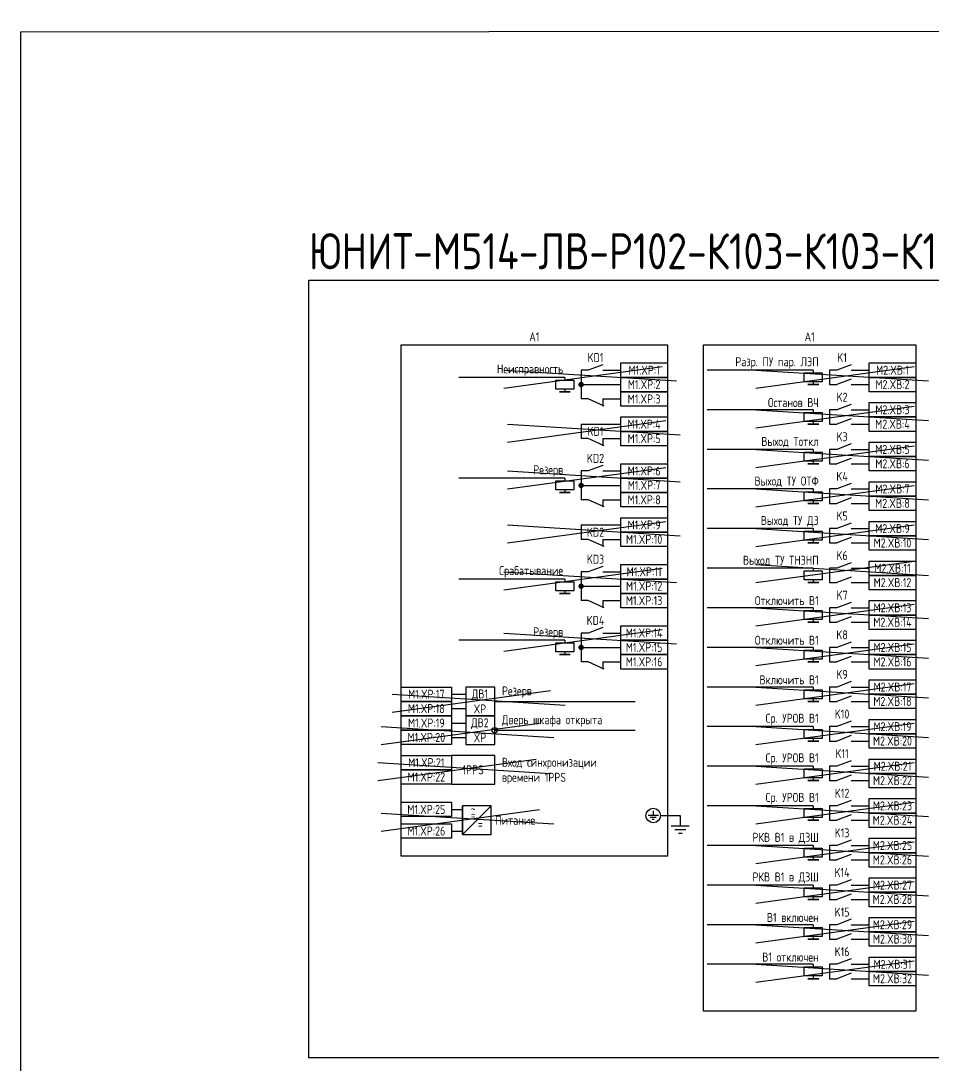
# Model space of a CAD drawing. Header units: millimetres. Extents: x -920 to 3495, y -90 to 589.
# Drawn here: x -920 to -666.6, y 299 to 589 of the extents above; entities that cross this region are included whole.
import ezdxf

# ---------------------------------------------------------------- set-up
doc = ezdxf.new("R2010")
doc.units = ezdxf.units.MM
doc.styles.add('Gost_type_A', font='GOST_A.TTF')

# ---------------------------------------------------------------- blocks, each defined once
blk = doc.blocks.new('POINT')
at = {"const_width": 0.75}
blk.add_lwpolyline([(-0.375, 0, 1), (0.375, 0, 1)], format="xyb", close=True, dxfattribs=at)

msp = doc.modelspace()

# ---------------------------------------------------------------- linework, layer by layer
at = {"ltscale": 4.32}
for p, q in [((-758.35, 493.5), (-762.35, 492)), ((-689.35, 493.5), (-693.35, 492)), ((-689.35, 489.5), (-693.35, 488)), ((-757.96, 482), (-762.35, 484)), ((-689.35, 482.5), (-693.35, 481)), ((-689.35, 478.5), (-693.35, 477)), ((-757.96, 471), (-762.35, 473)), ((-689.35, 471.5), (-693.35, 470)), ((-689.35, 467.5), (-693.35, 466)), ((-758.35, 465.5), (-762.35, 464)), ((-689.35, 460.5), (-693.35, 459)), ((-757.96, 454), (-762.35, 456)), ((-689.35, 456.5), (-693.35, 455)), ((-689.35, 449.5), (-693.35, 448)), ((-757.96, 443), (-762.35, 445)), ((-689.35, 445.5), (-693.35, 444)), ((-689.35, 438.5), (-693.35, 437)), ((-758.35, 437.5), (-762.35, 436)), ((-689.35, 434.5), (-693.35, 433)), ((-757.96, 426), (-762.35, 428)), ((-689.35, 427.5), (-693.35, 426)), ((-689.35, 423.5), (-693.35, 422)), ((-758.35, 420.5), (-762.35, 419)), ((-689.35, 416.5), (-693.35, 415)), ((-689.35, 412.5), (-693.35, 411)), ((-757.96, 409), (-762.35, 411)), ((-689.35, 405.5), (-693.35, 404)), ((-689.35, 401.5), (-693.35, 400)), ((-689.35, 394.5), (-693.35, 393)), ((-689.35, 390.5), (-693.35, 389)), ((-689.35, 383.5), (-693.35, 382)), ((-689.35, 379.5), (-693.35, 378)), ((-689.35, 372.5), (-693.35, 371)), ((-742.9, 368.32), (-745.75, 368.32)), ((-744.32, 369.6), (-744.32, 368.32)), ((-736.79, 368.32), (-736.79, 365.32)), ((-689.35, 368.5), (-693.35, 367)), ((-743.47, 367.75), (-745.18, 367.75)), ((-744.04, 367.18), (-744.61, 367.18)), ((-734.29, 365.32), (-739.29, 365.32)), ((-735.29, 364.32), (-738.29, 364.32)), ((-736.29, 363.32), (-737.29, 363.32)), ((-689.35, 361.5), (-693.35, 360)), ((-689.35, 357.5), (-693.35, 356)), ((-689.35, 350.5), (-693.35, 349)), ((-689.35, 346.5), (-693.35, 345)), ((-689.35, 339.5), (-693.35, 338)), ((-689.35, 335.5), (-693.35, 334)), ((-689.35, 328.5), (-693.35, 327)), ((-689.35, 324.5), (-693.35, 323))]:
    msp.add_line(p, q, dxfattribs=at)
at = {"color": 6}
for p, q in [((-785.83, 487), (-741.83, 493)), ((-785.83, 492), (-737.83, 489)), ((-715.83, 487), (-671.83, 493)), ((-715.83, 492), (-667.83, 489)), ((-715.83, 476), (-671.83, 482)), ((-715.83, 481), (-667.83, 478)), ((-784.83, 472), (-740.83, 478)), ((-784.83, 477), (-736.83, 474)), ((-715.83, 465), (-671.83, 471)), ((-715.83, 470), (-667.83, 467)), ((-715.83, 454), (-671.83, 460)), ((-715.83, 459), (-667.83, 456)), ((-715.83, 443), (-671.83, 449)), ((-715.83, 448), (-667.83, 445)), ((-715.83, 433), (-671.83, 439)), ((-715.83, 438), (-667.83, 435)), ((-785.83, 431), (-741.83, 437)), ((-785.83, 436), (-737.83, 433)), ((-715.83, 421), (-671.83, 427)), ((-715.83, 426), (-667.83, 423)), ((-785.83, 414), (-741.83, 420)), ((-785.83, 419), (-737.83, 416)), ((-715.83, 410), (-671.83, 416)), ((-715.83, 415), (-667.83, 412)), ((-715.83, 399), (-671.83, 405)), ((-715.83, 404), (-667.83, 401)), ((-819.93, 388), (-775.93, 394)), ((-819.93, 393), (-771.93, 390)), ((-715.83, 388), (-671.83, 394)), ((-715.83, 393), (-667.83, 390)), ((-715.83, 377), (-671.83, 383)), ((-715.83, 382), (-667.83, 379)), ((-715.83, 366), (-671.83, 372)), ((-819.93, 364), (-775.93, 370)), ((-819.93, 369), (-771.93, 366)), ((-715.83, 371), (-667.83, 368)), ((-715.83, 355), (-671.83, 361)), ((-715.83, 360), (-667.83, 357)), ((-715.83, 344), (-671.83, 350)), ((-715.83, 349), (-667.83, 346)), ((-715.83, 333), (-671.83, 339)), ((-715.83, 338), (-667.83, 335)), ((-715.83, 322), (-671.83, 328)), ((-715.83, 327), (-667.83, 324))]:
    msp.add_line(p, q, dxfattribs=at)
at = {"ltscale": 1.08}
for p, q in [((-762.35, 492), (-764.35, 492)), ((-764.35, 492), (-764.35, 484)), ((-758.35, 492), (-753.35, 492)), ((-693.35, 492), (-695.35, 492)), ((-695.35, 492), (-695.35, 488)), ((-689.35, 492), (-684.35, 492)), ((-764.35, 488), (-753.35, 488)), ((-695.35, 488), (-693.35, 488)), ((-689.35, 488), (-684.35, 488)), ((-762.35, 484), (-764.35, 484)), ((-758.35, 484), (-753.35, 484)), ((-693.35, 481), (-695.35, 481)), ((-695.35, 481), (-695.35, 477)), ((-689.35, 481), (-684.35, 481)), ((-764.35, 477), (-753.35, 477)), ((-695.35, 477), (-693.35, 477)), ((-689.35, 477), (-684.35, 477)), ((-762.35, 473), (-764.35, 473)), ((-758.35, 473), (-753.35, 473)), ((-693.35, 470), (-695.35, 470)), ((-695.35, 470), (-695.35, 466)), ((-689.35, 470), (-684.35, 470)), ((-695.35, 466), (-693.35, 466)), ((-689.35, 466), (-684.35, 466)), ((-762.35, 464), (-764.35, 464)), ((-764.35, 464), (-764.35, 456)), ((-758.35, 464), (-753.35, 464)), ((-764.35, 460), (-753.35, 460)), ((-693.35, 459), (-695.35, 459)), ((-695.35, 459), (-695.35, 455)), ((-689.35, 459), (-684.35, 459)), ((-762.35, 456), (-764.35, 456)), ((-758.35, 456), (-753.35, 456)), ((-695.35, 455), (-693.35, 455)), ((-689.35, 455), (-684.35, 455)), ((-764.35, 449), (-753.35, 449)), ((-693.35, 448), (-695.35, 448)), ((-695.35, 448), (-695.35, 444)), ((-689.35, 448), (-684.35, 448)), ((-762.35, 445), (-764.35, 445)), ((-758.35, 445), (-753.35, 445)), ((-695.35, 444), (-693.35, 444)), ((-689.35, 444), (-684.35, 444)), ((-762.35, 436), (-764.35, 436)), ((-764.35, 436), (-764.35, 428)), ((-758.35, 436), (-753.35, 436)), ((-693.35, 437), (-695.35, 437)), ((-695.35, 437), (-695.35, 433)), ((-689.35, 437), (-684.35, 437)), ((-695.35, 433), (-693.35, 433)), ((-689.35, 433), (-684.35, 433)), ((-764.35, 432), (-753.35, 432)), ((-762.35, 428), (-764.35, 428)), ((-758.35, 428), (-753.35, 428)), ((-693.35, 426), (-695.35, 426)), ((-695.35, 426), (-695.35, 422)), ((-689.35, 426), (-684.35, 426)), ((-695.35, 422), (-693.35, 422)), ((-689.35, 422), (-684.35, 422)), ((-762.35, 419), (-764.35, 419)), ((-764.35, 419), (-764.35, 411)), ((-758.35, 419), (-753.35, 419)), ((-764.35, 415), (-753.35, 415)), ((-693.35, 415), (-695.35, 415)), ((-695.35, 415), (-695.35, 411)), ((-689.35, 415), (-684.35, 415)), ((-762.35, 411), (-764.35, 411)), ((-758.35, 411), (-753.35, 411)), ((-695.35, 411), (-693.35, 411)), ((-689.35, 411), (-684.35, 411)), ((-693.35, 404), (-695.35, 404)), ((-695.35, 404), (-695.35, 400)), ((-689.35, 404), (-684.35, 404)), ((-695.35, 400), (-693.35, 400)), ((-689.35, 400), (-684.35, 400)), ((-693.35, 393), (-695.35, 393)), ((-695.35, 393), (-695.35, 389)), ((-689.35, 393), (-684.35, 393)), ((-695.35, 389), (-693.35, 389)), ((-689.35, 389), (-684.35, 389)), ((-693.35, 382), (-695.35, 382)), ((-695.35, 382), (-695.35, 378)), ((-689.35, 382), (-684.35, 382)), ((-695.35, 378), (-693.35, 378)), ((-689.35, 378), (-684.35, 378)), ((-693.35, 371), (-695.35, 371)), ((-695.35, 371), (-695.35, 367)), ((-689.35, 371), (-684.35, 371)), ((-695.35, 367), (-693.35, 367)), ((-689.35, 367), (-684.35, 367)), ((-693.35, 360), (-695.35, 360)), ((-695.35, 360), (-695.35, 356)), ((-689.35, 360), (-684.35, 360)), ((-695.35, 356), (-693.35, 356)), ((-689.35, 356), (-684.35, 356)), ((-693.35, 349), (-695.35, 349)), ((-695.35, 349), (-695.35, 345)), ((-689.35, 349), (-684.35, 349)), ((-695.35, 345), (-693.35, 345)), ((-689.35, 345), (-684.35, 345)), ((-693.35, 338), (-695.35, 338)), ((-695.35, 338), (-695.35, 334)), ((-689.35, 338), (-684.35, 338)), ((-695.35, 334), (-693.35, 334)), ((-689.35, 334), (-684.35, 334)), ((-693.35, 327), (-695.35, 327)), ((-695.35, 327), (-695.35, 323)), ((-689.35, 327), (-684.35, 327)), ((-695.35, 323), (-693.35, 323)), ((-689.35, 323), (-684.35, 323))]:
    msp.add_line(p, q, dxfattribs=at)
for p, q in [((-699.85, 492), (-729.35, 492)), ((-699.85, 492), (-699.85, 491.25)), ((-768.85, 490), (-798.35, 490)), ((-768.85, 490), (-768.85, 489.25)), ((-699.85, 488.75), (-699.85, 488)), ((-768.85, 486.75), (-768.85, 486)), ((-758.35, 484), (-758.35, 482)), ((-699.85, 481), (-729.35, 481)), ((-699.85, 481), (-699.85, 480.25)), ((-764.35, 477), (-764.35, 473)), ((-699.85, 477.75), (-699.85, 477)), ((-758.35, 473), (-758.35, 471)), ((-699.85, 470), (-729.35, 470)), ((-699.85, 470), (-699.85, 469.25)), ((-699.85, 466.75), (-699.85, 466)), ((-768.85, 462), (-798.35, 462)), ((-768.85, 462), (-768.85, 461.25)), ((-768.85, 458.75), (-768.85, 458)), ((-699.85, 459), (-729.35, 459)), ((-699.85, 459), (-699.85, 458.25)), ((-758.35, 456), (-758.35, 454)), ((-699.85, 455.75), (-699.85, 455)), ((-764.35, 449), (-764.35, 445)), ((-699.85, 448), (-729.35, 448)), ((-699.85, 448), (-699.85, 447.25)), ((-758.35, 445), (-758.35, 443)), ((-699.85, 444.75), (-699.85, 444)), ((-699.85, 437), (-729.35, 437)), ((-699.85, 437), (-699.85, 436.25)), ((-768.85, 434), (-798.35, 434)), ((-768.85, 434), (-768.85, 433.25)), ((-699.85, 433.75), (-699.85, 433)), ((-768.85, 430.75), (-768.85, 430)), ((-758.35, 428), (-758.35, 426)), ((-699.85, 426), (-729.35, 426)), ((-699.85, 426), (-699.85, 425.25)), ((-699.85, 422.75), (-699.85, 422)), ((-768.85, 417), (-798.35, 417)), ((-768.85, 417), (-768.85, 416.25)), ((-699.85, 415), (-729.35, 415)), ((-699.85, 415), (-699.85, 414.25)), ((-768.85, 413.75), (-768.85, 413)), ((-758.35, 411), (-758.35, 409)), ((-699.85, 411.75), (-699.85, 411)), ((-699.85, 404), (-729.35, 404)), ((-699.85, 404), (-699.85, 403.25)), ((-800.35, 402), (-796.35, 402)), ((-699.85, 400.75), (-699.85, 400)), ((-800.35, 398), (-796.35, 398)), ((-788.35, 400), (-749.35, 400)), ((-800.35, 394), (-796.35, 394)), ((-788.35, 392), (-749.35, 392)), ((-699.85, 393), (-729.35, 393)), ((-699.85, 393), (-699.85, 392.25)), ((-800.35, 390), (-796.35, 390)), ((-699.85, 389.75), (-699.85, 389)), ((-699.85, 382), (-729.35, 382)), ((-699.85, 382), (-699.85, 381.25)), ((-699.85, 378.75), (-699.85, 378)), ((-797.35, 363), (-797.35, 371)), ((-797.35, 363), (-789.35, 371)), ((-742.3, 368.32), (-736.79, 368.32)), ((-699.85, 371), (-729.35, 371)), ((-699.85, 371), (-699.85, 370.25)), ((-699.85, 367.75), (-699.85, 367)), ((-699.85, 360), (-729.35, 360)), ((-699.85, 360), (-699.85, 359.25)), ((-699.85, 356.75), (-699.85, 356)), ((-699.85, 349), (-729.35, 349)), ((-699.85, 349), (-699.85, 348.25)), ((-699.85, 345.75), (-699.85, 345)), ((-699.85, 338), (-729.35, 338)), ((-699.85, 338), (-699.85, 337.25)), ((-699.85, 334.75), (-699.85, 334)), ((-699.85, 327), (-729.35, 327)), ((-699.85, 327), (-699.85, 326.25)), ((-699.85, 323.75), (-699.85, 323))]:
    msp.add_line(p, q)
at = {"color": 3}
for p, q in [((-784.83, 459), (-740.83, 465)), ((-784.83, 464), (-736.83, 461)), ((-784.83, 444), (-740.83, 450)), ((-784.83, 449), (-736.83, 446)), ((-816.83, 397), (-772.83, 403)), ((-816.83, 402), (-768.83, 399)), ((-820.83, 378), (-776.83, 384)), ((-820.83, 383), (-772.83, 380))]:
    msp.add_line(p, q, dxfattribs=at)
at = {"ltscale": 4}
for p, q in [((-800.35, 370), (-797.35, 370)), ((-800.35, 364), (-797.35, 364))]:
    msp.add_line(p, q, dxfattribs=at)
at = {"color": 94, "lineweight": 30}
msp.add_lwpolyline([(-920, 586), (3495, 589), (3495, -87), (-920, -90)], close=True, dxfattribs=at)
for points in [[(-840, 517), (-31.75, 517), (-31.75, 301), (-840, 301)], [(-814.35, 499), (-740.35, 499), (-740.35, 357), (-814.35, 357)], [(-730.35, 499), (-671.35, 499), (-671.35, 314), (-730.35, 314)], [(-753.35, 494), (-740.35, 494), (-740.35, 490), (-753.35, 490)], [(-684.35, 494), (-671.35, 494), (-671.35, 490), (-684.35, 490)], [(-697.35, 491.25), (-697.35, 488.75), (-702.35, 488.75), (-702.35, 491.25)], [(-766.35, 489.25), (-766.35, 486.75), (-771.35, 486.75), (-771.35, 489.25)], [(-753.35, 490), (-740.35, 490), (-740.35, 486), (-753.35, 486)], [(-698.35, 488), (-701.35, 488)], [(-684.35, 490), (-671.35, 490), (-671.35, 486), (-684.35, 486)], [(-767.35, 486), (-770.35, 486)], [(-753.35, 486), (-740.35, 486), (-740.35, 482), (-753.35, 482)], [(-684.35, 483), (-671.35, 483), (-671.35, 479), (-684.35, 479)], [(-753.35, 479), (-740.35, 479), (-740.35, 475), (-753.35, 475)], [(-697.35, 480.25), (-697.35, 477.75), (-702.35, 477.75), (-702.35, 480.25)], [(-684.35, 479), (-671.35, 479), (-671.35, 475), (-684.35, 475)], [(-698.35, 477), (-701.35, 477)], [(-753.35, 475), (-740.35, 475), (-740.35, 471), (-753.35, 471)], [(-684.35, 472), (-671.35, 472), (-671.35, 468), (-684.35, 468)], [(-697.35, 469.25), (-697.35, 466.75), (-702.35, 466.75), (-702.35, 469.25)], [(-684.35, 468), (-671.35, 468), (-671.35, 464), (-684.35, 464)], [(-753.35, 466), (-740.35, 466), (-740.35, 462), (-753.35, 462)], [(-698.35, 466), (-701.35, 466)], [(-766.35, 461.25), (-766.35, 458.75), (-771.35, 458.75), (-771.35, 461.25)], [(-753.35, 462), (-740.35, 462), (-740.35, 458), (-753.35, 458)], [(-697.35, 458.25), (-697.35, 455.75), (-702.35, 455.75), (-702.35, 458.25)], [(-684.35, 461), (-671.35, 461), (-671.35, 457), (-684.35, 457)], [(-767.35, 458), (-770.35, 458)], [(-753.35, 458), (-740.35, 458), (-740.35, 454), (-753.35, 454)], [(-684.35, 457), (-671.35, 457), (-671.35, 453), (-684.35, 453)], [(-698.35, 455), (-701.35, 455)], [(-753.35, 451), (-740.35, 451), (-740.35, 447), (-753.35, 447)], [(-684.35, 450), (-671.35, 450), (-671.35, 446), (-684.35, 446)], [(-753.35, 447), (-740.35, 447), (-740.35, 443), (-753.35, 443)], [(-697.35, 447.25), (-697.35, 444.75), (-702.35, 444.75), (-702.35, 447.25)], [(-698.35, 444), (-701.35, 444)], [(-684.35, 446), (-671.35, 446), (-671.35, 442), (-684.35, 442)], [(-753.35, 438), (-740.35, 438), (-740.35, 434), (-753.35, 434)], [(-684.35, 439), (-671.35, 439), (-671.35, 435), (-684.35, 435)], [(-697.35, 436.25), (-697.35, 433.75), (-702.35, 433.75), (-702.35, 436.25)], [(-766.35, 433.25), (-766.35, 430.75), (-771.35, 430.75), (-771.35, 433.25)], [(-753.35, 434), (-740.35, 434), (-740.35, 430), (-753.35, 430)], [(-698.35, 433), (-701.35, 433)], [(-684.35, 435), (-671.35, 435), (-671.35, 431), (-684.35, 431)], [(-767.35, 430), (-770.35, 430)], [(-753.35, 430), (-740.35, 430), (-740.35, 426), (-753.35, 426)], [(-684.35, 428), (-671.35, 428), (-671.35, 424), (-684.35, 424)], [(-697.35, 425.25), (-697.35, 422.75), (-702.35, 422.75), (-702.35, 425.25)], [(-684.35, 424), (-671.35, 424), (-671.35, 420), (-684.35, 420)], [(-753.35, 421), (-740.35, 421), (-740.35, 417), (-753.35, 417)], [(-698.35, 422), (-701.35, 422)], [(-766.35, 416.25), (-766.35, 413.75), (-771.35, 413.75), (-771.35, 416.25)], [(-753.35, 417), (-740.35, 417), (-740.35, 413), (-753.35, 413)], [(-684.35, 417), (-671.35, 417), (-671.35, 413), (-684.35, 413)], [(-767.35, 413), (-770.35, 413)], [(-753.35, 413), (-740.35, 413), (-740.35, 409), (-753.35, 409)], [(-697.35, 414.25), (-697.35, 411.75), (-702.35, 411.75), (-702.35, 414.25)], [(-684.35, 413), (-671.35, 413), (-671.35, 409), (-684.35, 409)], [(-698.35, 411), (-701.35, 411)], [(-814.35, 404), (-800.35, 404), (-800.35, 400), (-814.35, 400)], [(-697.35, 403.25), (-697.35, 400.75), (-702.35, 400.75), (-702.35, 403.25)], [(-684.35, 406), (-671.35, 406), (-671.35, 402), (-684.35, 402)], [(-684.35, 402), (-671.35, 402), (-671.35, 398), (-684.35, 398)], [(-814.35, 400), (-800.35, 400), (-800.35, 396), (-814.35, 396)], [(-698.35, 400), (-701.35, 400)], [(-814.35, 396), (-800.35, 396), (-800.35, 392), (-814.35, 392)], [(-684.35, 395), (-671.35, 395), (-671.35, 391), (-684.35, 391)], [(-814.35, 392), (-800.35, 392), (-800.35, 388), (-814.35, 388)], [(-697.35, 392.25), (-697.35, 389.75), (-702.35, 389.75), (-702.35, 392.25)], [(-698.35, 389), (-701.35, 389)], [(-684.35, 391), (-671.35, 391), (-671.35, 387), (-684.35, 387)], [(-814.35, 385), (-800.35, 385), (-800.35, 381), (-814.35, 381)], [(-684.35, 384), (-671.35, 384), (-671.35, 380), (-684.35, 380)], [(-814.35, 381), (-800.35, 381), (-800.35, 377), (-814.35, 377)], [(-697.35, 381.25), (-697.35, 378.75), (-702.35, 378.75), (-702.35, 381.25)], [(-684.35, 380), (-671.35, 380), (-671.35, 376), (-684.35, 376)], [(-698.35, 378), (-701.35, 378)], [(-814.35, 372), (-800.35, 372), (-800.35, 368), (-814.35, 368)], [(-684.35, 373), (-671.35, 373), (-671.35, 369), (-684.35, 369)], [(-697.35, 370.25), (-697.35, 367.75), (-702.35, 367.75), (-702.35, 370.25)], [(-684.35, 369), (-671.35, 369), (-671.35, 365), (-684.35, 365)], [(-814.35, 366), (-800.35, 366), (-800.35, 362), (-814.35, 362)], [(-698.35, 367), (-701.35, 367)], [(-684.35, 362), (-671.35, 362), (-671.35, 358), (-684.35, 358)], [(-697.35, 359.25), (-697.35, 356.75), (-702.35, 356.75), (-702.35, 359.25)], [(-684.35, 358), (-671.35, 358), (-671.35, 354), (-684.35, 354)], [(-698.35, 356), (-701.35, 356)], [(-684.35, 351), (-671.35, 351), (-671.35, 347), (-684.35, 347)], [(-697.35, 348.25), (-697.35, 345.75), (-702.35, 345.75), (-702.35, 348.25)], [(-684.35, 347), (-671.35, 347), (-671.35, 343), (-684.35, 343)], [(-698.35, 345), (-701.35, 345)], [(-684.35, 340), (-671.35, 340), (-671.35, 336), (-684.35, 336)], [(-697.35, 337.25), (-697.35, 334.75), (-702.35, 334.75), (-702.35, 337.25)], [(-698.35, 334), (-701.35, 334)], [(-684.35, 336), (-671.35, 336), (-671.35, 332), (-684.35, 332)], [(-684.35, 329), (-671.35, 329), (-671.35, 325), (-684.35, 325)], [(-697.35, 326.25), (-697.35, 323.75), (-702.35, 323.75), (-702.35, 326.25)], [(-684.35, 325), (-671.35, 325), (-671.35, 321), (-684.35, 321)], [(-698.35, 323), (-701.35, 323)]]:
    msp.add_lwpolyline(points, close=True)
at = {"ltscale": 4}
for points in [[(-796.35, 396), (-788.35, 396), (-788.35, 404), (-796.35, 404)], [(-796.35, 388), (-788.35, 388), (-788.35, 396), (-796.35, 396)], [(-800.35, 377), (-788.35, 377), (-788.35, 385), (-800.35, 385)], [(-797.35, 363), (-789.35, 363), (-789.35, 371), (-797.35, 371)]]:
    msp.add_lwpolyline(points, close=True, dxfattribs=at)
for centre, radius in [((-788.35, 392), 0.753), ((-744.32, 368.32), 2.02)]:
    msp.add_circle(centre, radius)

# ---------------------------------------------------------------- block references
for p in [(-764.35, 488), (-764.35, 460), (-764.35, 432), (-764.35, 415)]:
    msp.add_blockref('POINT', p)

# ---------------------------------------------------------------- texts
at = {"style": 'Gost_type_A'}
for s, insert, char_height, width, attachment_point, line_spacing_factor in [('ЮНИТ-М514-ЛВ-Р102-К103-К103-К103-В101-В101-В101-М179.0700-С01.03', (-840, 520), 10, 855, 7, 0.9), ('A1', (-777.35, 500), 2.5, 74.0002, 8, 0.9), ('A1', (-700.85, 500), 2.5, 59, 8, 0.9), ('Неисправность', (-769.35, 492), 2.5, 37, 6, 0.8), ('Резерв', (-769.35, 464), 2.5, 37, 6, 0.8), ('Срабатывание', (-769.35, 436), 2.5, 37, 6, 0.8), ('Резерв', (-769.35, 419), 2.5, 37, 6, 0.8)]:
    msp.add_mtext(s, dxfattribs=dict(at, insert=insert, char_height=char_height, width=width, attachment_point=attachment_point, line_spacing_factor=line_spacing_factor))
at = {"char_height": 2.5, "style": 'Gost_type_A'}
for s, insert, width, attachment_point in [('KD1', (-760.35, 495.5), 8, 5), ('K1', (-691.85, 495.5), 5, 5), ('M1.XP:1', (-746.85, 492), 13, 5), ('Разр. ПУ пар. ЛЭП', (-698.35, 494), 31.0015, 6), ('M2.XВ:1', (-677.85, 492), 13, 5), ('M1.XP:2', (-746.85, 488), 13, 5), ('M2.XВ:2', (-677.85, 488), 13, 5), ('M1.XP:3', (-746.85, 484), 13, 5), ('K2', (-691.85, 484.5), 5, 5), ('Останов ВЧ', (-698.35, 483), 31.0015, 6), ('M2.XВ:3', (-677.85, 481), 13, 5), ('KD1', (-760.35, 475), 8, 5), ('M1.XP:4', (-746.85, 477), 13, 5), ('M2.XВ:4', (-677.85, 477), 13, 5), ('M1.XP:5', (-746.85, 473), 13, 5), ('Выход Тоткл', (-698.35, 472), 31.0015, 6), ('K3', (-691.85, 473.5), 5, 5), ('M2.XВ:5', (-677.85, 470), 13, 5), ('KD2', (-760.35, 467.5), 8, 5), ('M2.XВ:6', (-677.85, 466), 13, 5), ('M1.XP:6', (-746.85, 464), 13, 5), ('M1.XP:7', (-746.85, 460), 13, 5), ('Выход ТУ ОТФ', (-698.35, 461), 31.0015, 6), ('K4', (-691.85, 462.5), 5, 5), ('M2.XВ:7', (-677.85, 459), 13, 5), ('M1.XP:8', (-746.85, 456), 13, 5), ('M2.XВ:8', (-677.85, 455), 13, 5), ('K5', (-691.85, 451.5), 5, 5), ('M1.XP:9', (-746.85, 449), 13, 5), ('Выход ТУ ДЗ', (-698.35, 450), 31.0015, 6), ('KD2', (-760.35, 447), 8, 5), ('M2.XВ:9', (-677.85, 448), 13, 5), ('M1.XP:10', (-746.85, 445), 13, 5), ('M2.XВ:10', (-677.85, 444), 13, 5), ('K6', (-691.85, 440.5), 5, 5), ('KD3', (-760.35, 439.5), 8, 5), ('Выход ТУ ТНЗНП', (-698.35, 439), 31.0015, 6), ('M2.XВ:11', (-677.85, 437), 13, 5), ('M1.XP:11', (-746.85, 436), 13, 5), ('M1.XP:12', (-746.85, 432), 13, 5), ('M2.XВ:12', (-677.85, 433), 13, 5), ('M1.XP:13', (-746.85, 428), 13, 5), ('Отключить В1', (-698.35, 428), 31.0015, 6), ('K7', (-691.85, 429.5), 5, 5), ('M2.XВ:13', (-677.85, 426), 13, 5), ('KD4', (-760.35, 422.5), 8, 5), ('M2.XВ:14', (-677.85, 422), 13, 5), ('M1.XP:14', (-746.85, 419), 13, 5), ('Отключить В1', (-698.35, 417), 31.0015, 6), ('K8', (-691.85, 418.5), 5, 5), ('M1.XP:15', (-746.85, 415), 13, 5), ('M2.XВ:15', (-677.85, 415), 13, 5), ('M1.XP:16', (-746.85, 411), 13, 5), ('M2.XВ:16', (-677.85, 411), 13, 5), ('Включить В1', (-698.35, 406), 31.0015, 6), ('K9', (-691.85, 407.5), 5, 5), ('M1.XP:17', (-807.35, 402), 14, 5), ('ДВ1 XP', (-792.47, 400), 7.7588, 5), ('Резерв', (-786.35, 401), 27.8465, 7), ('M2.XВ:17', (-677.85, 404), 13, 5), ('M2.XВ:18', (-677.85, 400), 13, 5), ('M1.XP:18', (-807.35, 398), 14, 5), ('K10', (-691.85, 396.5), 5, 5), ('M1.XP:19', (-807.35, 394), 14, 5), ('ДВ2 XP', (-792.47, 392), 7.7588, 5), ('Дверь шкафа открыта', (-786.35, 393), 35.9749, 7), ('Ср. УРОВ В1 ', (-698.35, 395), 31.0015, 6), ('M2.XВ:19', (-677.85, 393), 13, 5), ('M1.XP:20', (-807.35, 390), 14, 5), ('M2.XВ:20', (-677.85, 389), 13, 5), ('K11', (-691.85, 385.5), 5, 5), ('M1.XP:21', (-807.35, 383), 14, 5), ('Вход синхронизации\\Pвремени 1PPS', (-786.35, 377), 35.9749, 7), ('Ср. УРОВ В1 ', (-698.35, 384), 31.0015, 6), ('M2.XВ:21', (-677.85, 382), 13, 5), ('M1.XP:22', (-807.35, 379), 14, 5), ('1PPS', (-794.35, 381), 12, 5), ('M2.XВ:22', (-677.85, 378), 13, 5), ('Ср. УРОВ В1 ', (-698.35, 373), 31.0015, 6), ('K12', (-691.85, 374.5), 5, 5), ('M1.XP:25', (-807.35, 370), 13.9956, 5), ('M2.XВ:23', (-677.85, 371), 13, 5), ('~', (-794.35, 370.03), 2.7, 5), ('=', (-794.35, 368.53), 6, 5), ('=', (-792.35, 366), 6, 5), ('Питание', (-782.68, 366.99), 11.3452, 5), ('M2.XВ:24', (-677.85, 367), 13, 5), ('M1.XP:26', (-807.35, 364), 13.9956, 5), ('РКВ В1 в ДЗШ', (-698.35, 362), 31.0015, 6), ('K13', (-691.85, 363.5), 5, 5), ('M2.XВ:25', (-677.85, 360), 13, 5), ('M2.XВ:26', (-677.85, 356), 13, 5), ('РКВ В1 в ДЗШ', (-698.35, 351), 31.0015, 6), ('K14', (-691.85, 352.5), 5, 5), ('M2.XВ:27', (-677.85, 349), 13, 5), ('M2.XВ:28', (-677.85, 345), 13, 5), ('K15', (-691.85, 341.5), 5, 5), ('В1 включен', (-698.35, 340), 31.0015, 6), ('M2.XВ:29', (-677.85, 338), 13, 5), ('M2.XВ:30', (-677.85, 334), 13, 5), ('K16', (-691.85, 330.5), 5, 5), ('В1 отключен', (-698.35, 329), 31.0015, 6), ('M2.XВ:31', (-677.85, 327), 13, 5), ('M2.XВ:32', (-677.85, 323), 13, 5)]:
    msp.add_mtext(s, dxfattribs=dict(at, insert=insert, width=width, attachment_point=attachment_point))

doc.saveas('drawing.dxf')
